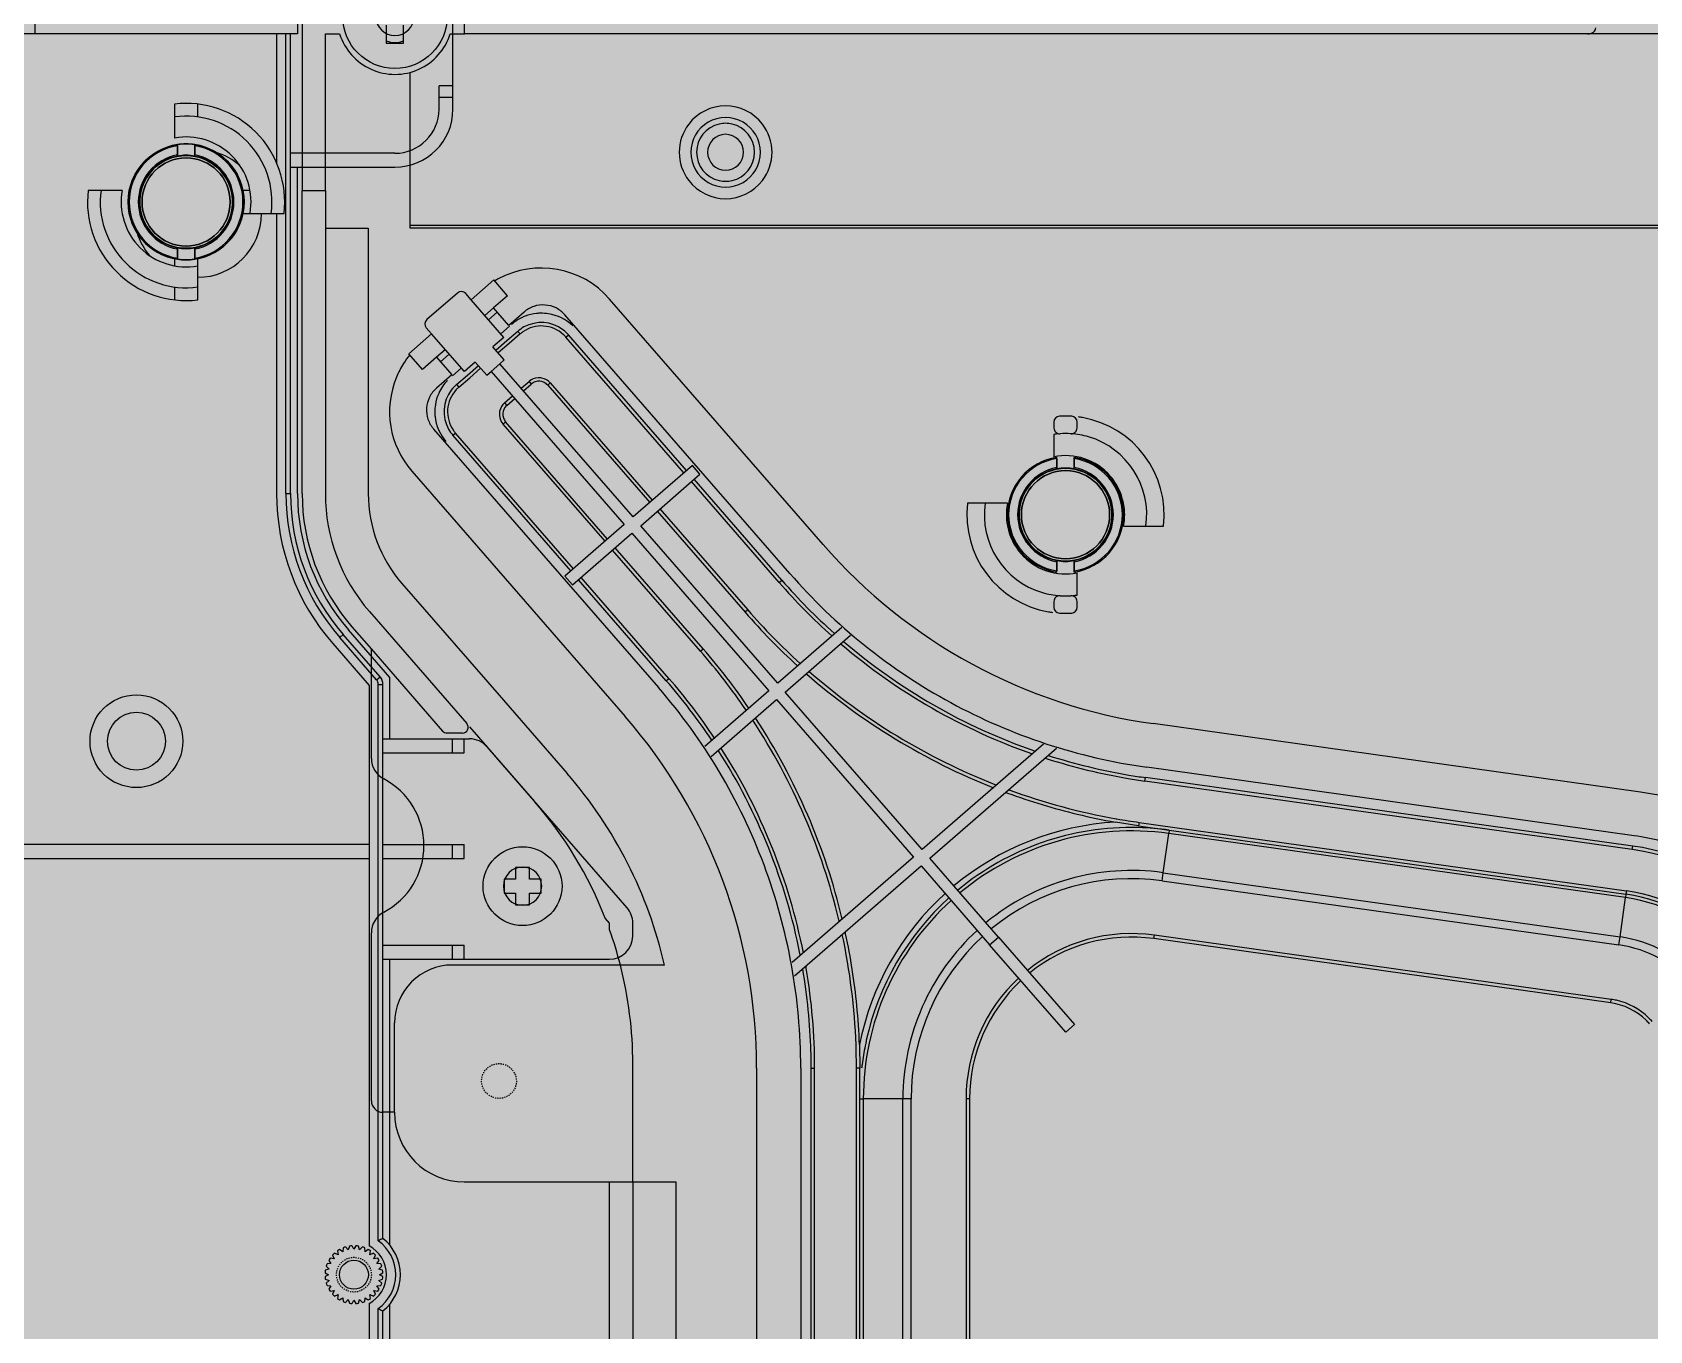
# Model space of a CAD drawing. Header units: millimetres. Extents: x -1070 to 42146, y 1440 to 12921.
# Drawn here: x 5864.5 to 6003.9, y 3154.5 to 3266.5 of the extents above; entities that cross this region are included whole.
import ezdxf

# ---------------------------------------------------------------- set-up
doc = ezdxf.new("R2010")
doc.units = ezdxf.units.MM
doc.linetypes.add('HIDDEN', pattern=[0.2, 0.1, -0.1])
for name, color, linetype in [('CITI-3MM实线CONTINUOUS', 7, 'Continuous'), ('CITIE-TAO实线CONTINUOUS', 7, 'Continuous'), ('CUPOST实线CONTINUOUS', 7, 'Continuous'), ('CUPOST隐藏线HIDDEN', 7, 'Continuous'), ('DW-PLUS-XIANGTI隐藏线HIDDEN', 7, 'Continuous'), ('M4-S_3实线CONTINUOUS', 7, 'Continuous'), ('M4-S实线CONTINUOUS', 7, 'Continuous'), ('QUE-PLATE-0314实线CONTINUOUS', 7, 'Continuous')]:
    doc.layers.add(name, color=color, linetype=linetype)

msp = doc.modelspace()

# ---------------------------------------------------------------- hatches: boundary and pattern name
at = {"lineweight": -3}
h = msp.add_hatch(color=256, dxfattribs=at)
h.dxf.hatch_style = 1
h.paths.add_polyline_path([(5611.757, 3767.826), (5611.757, 2767.826), (6111.757, 2767.826), (6111.757, 3767.826)])

# ---------------------------------------------------------------- linework, layer by layer
at = {"color": 7, "linetype": 'Continuous', "lineweight": -3}
for p, q in [((5887.757, 3282.826), (5887.757, 3252.826)), ((5901.757, 3266.326), (5901.757, 3269.326)), ((5889.757, 3266.326), (5890.987, 3266.326)), ((5889.757, 3252.826), (5889.757, 3266.326)), ((5900.526, 3266.326), (5901.757, 3266.326)), ((5986.157, 3266.326), (5901.757, 3266.326)), ((5986.457, 3266.326), (5986.157, 3266.326)), ((5987.057, 3266.326), (5986.457, 3266.326)), ((5987.357, 3266.326), (5987.057, 3266.326)), ((5998.55, 3266.326), (5987.357, 3266.326)), ((5999.257, 3266.326), (5998.55, 3266.326)), ((6005.974, 3266.326), (5999.257, 3266.326)), ((5897.057, 3249.561), (5897.057, 3262.998)), ((5877.007, 3256.668), (5877.007, 3256.769)), ((5877.007, 3256.668), (5877.007, 3255.882)), ((5878.507, 3256.769), (5878.507, 3256.668)), ((5878.507, 3256.668), (5878.507, 3255.882)), ((5877.007, 3255.882), (5877.007, 3255.78)), ((5878.507, 3255.78), (5878.507, 3255.882)), ((5887.757, 3252.826), (5889.757, 3252.826)), ((5887.757, 3226.673), (5887.757, 3252.826)), ((5889.757, 3252.826), (5889.757, 3226.673)), ((5889.757, 3249.561), (5893.457, 3249.561)), ((5893.457, 3249.561), (5893.457, 3226.673)), ((5897.057, 3249.811), (6012.416, 3249.811)), ((6081.495, 3249.561), (5897.057, 3249.561)), ((5877.007, 3247.871), (5877.007, 3247.77)), ((5877.007, 3247.77), (5877.007, 3246.984)), ((5877.007, 3246.882), (5877.007, 3246.984)), ((5878.507, 3247.77), (5878.507, 3247.871)), ((5878.507, 3247.77), (5878.507, 3246.984)), ((5878.507, 3246.984), (5878.507, 3246.882)), ((5901.15, 3243.973), (5898.508, 3241.677)), ((5902.314, 3243.395), (5901.855, 3243.924)), ((5904.277, 3245.101), (5902.314, 3243.395)), ((5905.457, 3243.743), (5904.277, 3245.101)), ((5905.135, 3240.15), (5902.314, 3243.395)), ((5904.25, 3242.693), (5903.495, 3242.037)), ((5905.457, 3243.743), (5904.25, 3242.693)), ((5905.562, 3241.184), (5904.25, 3242.693)), ((5932.657, 3222.285), (5914.262, 3243.446)), ((5903.823, 3241.66), (5904.578, 3242.316)), ((5904.873, 3240.452), (5905.628, 3241.108)), ((5906.883, 3242.332), (5905.562, 3241.184)), ((5929.789, 3219.792), (5910.41, 3242.085)), ((5898.918, 3240.443), (5896.956, 3238.737)), ((5898.918, 3240.443), (5898.459, 3240.971)), ((5901.739, 3237.198), (5898.918, 3240.443)), ((5905.135, 3240.15), (5904.192, 3239.33)), ((5905.398, 3239.848), (5904.454, 3239.028)), ((5905.595, 3239.622), (5904.651, 3238.802)), ((5906.341, 3240.668), (5905.398, 3239.848)), ((5906.538, 3240.442), (5905.595, 3239.622)), ((5906.538, 3240.442), (5906.341, 3240.668)), ((5910.488, 3240.166), (5910.715, 3240.362)), ((5920.657, 3228.468), (5910.488, 3240.166)), ((5920.883, 3228.665), (5910.715, 3240.362)), ((5898.137, 3237.379), (5896.956, 3238.737)), ((5899.344, 3238.429), (5898.137, 3237.379)), ((5900.099, 3239.085), (5899.344, 3238.429)), ((5899.344, 3238.429), (5900.656, 3236.919)), ((5899.672, 3238.051), (5900.427, 3238.707)), ((5905.176, 3238.198), (5904.192, 3239.33)), ((5900.656, 3236.919), (5899.336, 3235.771)), ((5900.722, 3236.844), (5901.477, 3237.5)), ((5901.058, 3236.076), (5902.002, 3236.896)), ((5902.683, 3238.018), (5901.739, 3237.198)), ((5902.002, 3236.896), (5902.945, 3237.716)), ((5902.198, 3236.67), (5903.142, 3237.49)), ((5902.683, 3238.018), (5903.667, 3236.886)), ((5903.667, 3236.886), (5904.044, 3237.214)), ((5904.044, 3237.214), (5904.799, 3237.87)), ((5904.044, 3237.214), (5915.525, 3224.006)), ((5904.799, 3237.87), (5905.176, 3238.198)), ((5916.28, 3224.663), (5904.799, 3237.87)), ((5901.058, 3236.076), (5901.255, 3235.849)), ((5901.255, 3235.849), (5902.198, 3236.67)), ((5906.636, 3235.757), (5907.315, 3236.347)), ((5906.832, 3235.53), (5907.512, 3236.121)), ((5907.315, 3236.347), (5907.512, 3236.121)), ((5909.149, 3236.219), (5908.922, 3236.022)), ((5908.922, 3236.022), (5917.714, 3225.909)), ((5909.149, 3236.219), (5917.94, 3226.106)), ((5905.202, 3234.51), (5905.881, 3235.101)), ((5905.202, 3234.51), (5905.398, 3234.284)), ((5905.398, 3234.284), (5906.078, 3234.874)), ((5905.073, 3232.676), (5905.3, 3232.873)), ((5913.865, 3222.563), (5905.073, 3232.676)), ((5914.091, 3222.76), (5905.3, 3232.873)), ((5952.554, 3232.841), (5952.554, 3232.34)), ((5954.554, 3232.34), (5954.554, 3232.841)), ((5899.089, 3232.244), (5918.468, 3209.951)), ((5900.752, 3231.703), (5900.979, 3231.899)), ((5910.921, 3220.005), (5900.752, 3231.703)), ((5911.148, 3220.201), (5900.979, 3231.899)), ((5952.554, 3231.785), (5952.554, 3229.858)), ((5897.205, 3228.619), (5915.601, 3207.458)), ((5921.392, 3229.106), (5916.28, 3224.663)), ((5922.048, 3228.352), (5921.392, 3229.106)), ((5952.804, 3229.699), (5952.804, 3229.801)), ((5952.804, 3229.699), (5952.804, 3228.913)), ((5952.804, 3228.913), (5952.804, 3228.812)), ((5954.304, 3229.801), (5954.304, 3229.699)), ((5954.304, 3229.699), (5954.304, 3228.913)), ((5954.304, 3228.812), (5954.304, 3228.913)), ((5916.936, 3223.908), (5922.048, 3228.352)), ((5928.883, 3219.004), (5921.313, 3227.713)), ((5929.11, 3219.201), (5921.539, 3227.91)), ((5946.625, 3225.857), (5945.113, 3225.857)), ((5948.553, 3225.857), (5946.625, 3225.857)), ((5918.37, 3225.154), (5925.94, 3216.446)), ((5918.596, 3225.351), (5926.167, 3216.642)), ((5915.525, 3224.006), (5910.413, 3219.563)), ((5911.069, 3218.808), (5916.181, 3223.252)), ((5916.181, 3223.252), (5927.99, 3209.667)), ((5928.745, 3210.323), (5916.936, 3223.908)), ((5958.555, 3223.857), (5960.482, 3223.857)), ((5960.482, 3223.857), (5961.995, 3223.857)), ((5922.091, 3213.1), (5914.521, 3221.808)), ((5922.317, 3213.297), (5914.747, 3222.005)), ((5952.804, 3220.903), (5952.804, 3220.801)), ((5952.804, 3220.801), (5952.804, 3220.015)), ((5954.304, 3220.801), (5954.304, 3220.903)), ((5954.304, 3220.801), (5954.304, 3220.015)), ((5896.351, 3218.932), (5904.737, 3209.284)), ((5910.413, 3219.563), (5911.069, 3218.808)), ((5919.148, 3210.541), (5911.577, 3219.25)), ((5919.374, 3210.738), (5911.804, 3219.447)), ((5928.883, 3219.004), (5929.11, 3219.201)), ((5952.804, 3219.914), (5952.804, 3220.015)), ((5954.304, 3220.015), (5954.304, 3219.914)), ((5954.554, 3217.929), (5954.554, 3219.856)), ((5952.554, 3217.374), (5952.554, 3216.873)), ((5954.554, 3216.873), (5954.554, 3217.374)), ((5893.559, 3216.504), (5901.945, 3206.857)), ((5926.167, 3216.642), (5925.94, 3216.446)), ((5892.049, 3215.192), (5893.725, 3213.264)), ((5934.268, 3215.124), (5928.745, 3210.323)), ((5893.725, 3203.842), (5893.725, 3213.264)), ((5893.725, 3213.264), (5899.865, 3206.201)), ((5922.091, 3213.1), (5922.317, 3213.297)), ((5929.401, 3209.568), (5935.03, 3214.462)), ((5919.148, 3210.541), (5919.374, 3210.738)), ((5904.737, 3209.284), (5910.587, 3202.556)), ((5927.99, 3209.667), (5922.467, 3204.866)), ((5941.21, 3195.984), (5929.401, 3209.568)), ((5923.017, 3204.019), (5928.646, 3208.912)), ((5928.646, 3208.912), (5940.455, 3195.328)), ((5902.193, 3206.572), (5907.794, 3200.128)), ((6003.101, 3200.94), (5961.095, 3206.844)), ((5901.568, 3206.029), (5900.243, 3206.029)), ((5951.664, 3205.071), (5941.21, 3195.984)), ((5941.866, 3195.229), (5952.777, 3204.714)), ((5960.399, 3201.893), (5960.441, 3202.19)), ((6002.447, 3196.286), (5960.441, 3202.19)), ((6002.573, 3197.177), (5960.566, 3203.081)), ((6002.406, 3195.989), (5960.399, 3201.893)), ((5959.856, 3198.031), (5957.859, 3198.349)), ((5959.898, 3198.328), (5959.856, 3198.031)), ((5959.856, 3198.031), (5962.49, 3197.661)), ((5959.898, 3198.328), (6001.905, 3192.424)), ((5961.974, 3193.99), (5962.449, 3197.371)), ((5962.49, 3197.661), (5962.449, 3197.371)), ((6001.822, 3191.837), (5962.449, 3197.371)), ((5962.49, 3197.661), (6001.863, 3192.127)), ((5940.455, 3195.328), (5930.001, 3186.24)), ((5947.771, 3188.436), (5941.866, 3195.229)), ((6002.406, 3195.989), (6002.447, 3196.286)), ((5930.2, 3185.088), (5941.111, 3194.573)), ((5941.111, 3194.573), (5947.016, 3187.78)), ((5961.875, 3193.289), (5961.974, 3193.99)), ((5961.974, 3193.99), (6001.347, 3188.456)), ((5961.875, 3193.289), (6001.248, 3187.756)), ((6001.905, 3192.424), (6001.863, 3192.127)), ((6001.347, 3188.456), (6001.822, 3191.837)), ((6001.863, 3192.127), (6001.822, 3191.837)), ((5914.257, 3189.646), (5913.879, 3190.08)), ((5914.257, 3189.07), (5914.257, 3189.646)), ((5893.725, 3174.326), (5893.725, 3188.809)), ((5947.016, 3187.78), (5947.771, 3188.436)), ((5947.771, 3188.436), (5954.331, 3180.889)), ((5961.174, 3188.303), (5961.216, 3188.6)), ((6000.548, 3182.769), (5961.174, 3188.303)), ((6000.589, 3183.066), (5961.216, 3188.6)), ((6001.248, 3187.756), (6001.347, 3188.456)), ((5953.576, 3180.233), (5947.016, 3187.78)), ((5915.184, 3186.029), (5900.725, 3186.029)), ((5918.991, 3186.029), (5915.184, 3186.029)), ((6000.548, 3182.769), (6000.589, 3183.066)), ((5895.725, 3173.326), (5895.725, 3181.029)), ((5953.576, 3180.233), (5954.331, 3180.889)), ((5935.796, 3179.169), (5935.833, 3177.148)), ((5916.257, 3167.326), (5916.257, 3177.494)), ((5926.933, 3177.148), (5926.933, 3134.728)), ((5930.733, 3177.148), (5930.733, 3134.728)), ((5931.633, 3134.728), (5931.633, 3177.148)), ((5931.633, 3177.148), (5931.933, 3177.148)), ((5931.933, 3134.728), (5931.933, 3177.148)), ((5935.833, 3177.148), (5935.533, 3177.148)), ((5935.533, 3134.728), (5935.533, 3177.148)), ((5935.833, 3174.488), (5935.833, 3177.148)), ((5935.833, 3134.728), (5935.833, 3174.488)), ((5935.833, 3174.488), (5936.126, 3174.488)), ((5939.54, 3174.488), (5936.126, 3174.488)), ((5936.126, 3174.488), (5936.126, 3134.728)), ((5940.247, 3174.488), (5939.54, 3174.488)), ((5939.54, 3134.728), (5939.54, 3174.488)), ((5940.247, 3134.728), (5940.247, 3174.488)), ((5944.983, 3174.488), (5944.983, 3134.728)), ((5945.283, 3174.488), (5944.983, 3174.488)), ((5945.283, 3174.488), (5945.283, 3134.728)), ((5895.725, 3173.326), (5894.725, 3173.326)), ((5901.725, 3167.326), (5916.257, 3167.326)), ((5914.257, 3118.326), (5914.257, 3167.326)), ((5916.257, 3167.326), (5919.957, 3167.326)), ((5916.257, 3167.326), (5916.257, 3118.326)), ((5919.957, 3167.326), (5919.957, 3118.326))]:
    msp.add_line(p, q, dxfattribs=at)
for centre, radius, start, end in [((5895.757, 3267.826), 1.65, 180, 0), ((5895.757, 3267.826), 5, 197.4576, 294.23964), ((5895.757, 3267.826), 5, 294.23964, 342.5424), ((5924.257, 3256.107), 4, 37.54339, 142.45661), ((5924.257, 3256.107), 4, 142.45661, 180), ((5924.257, 3256.107), 3, 120.0659, 180), ((5924.257, 3256.107), 2.5, 102.85635, 180), ((5924.257, 3256.107), 3, 59.93589, 120.0659), ((5924.257, 3256.107), 2.5, 77.14317, 102.85635), ((5924.257, 3256.107), 2.5, 0, 77.14317), ((5924.257, 3256.107), 3, 0, 59.93589), ((5924.257, 3256.107), 4, 0, 37.54339), ((5877.757, 3251.826), 5, 98.62693, 180), ((5877.757, 3251.826), 4.9, 98.80437, 261.19563), ((5877.757, 3251.826), 5, 81.37307, 98.62693), ((5877.757, 3251.826), 5, 0, 81.37307), ((5877.757, 3251.826), 4.9, 278.80437, 81.19563), ((5924.257, 3256.107), 1.55, 90, 180), ((5924.257, 3256.107), 1.55, 0, 90), ((5877.757, 3251.826), 4.125, 100.47568, 259.52432), ((5877.757, 3251.826), 4.025, 100.739, 180), ((5877.757, 3251.826), 4, 100.74093, 177.39131), ((5877.757, 3251.826), 4, 100.74093, 177.39131), ((5877.757, 3251.826), 3.8, 0, 180), ((5877.757, 3251.826), 4.025, 79.261, 100.739), ((5877.757, 3251.826), 4, 79.25907, 100.74093), ((5877.757, 3251.826), 4, 79.25907, 100.74093), ((5877.757, 3251.826), 4, 2.60869, 79.25907), ((5877.757, 3251.826), 4.125, 280.47568, 79.52432), ((5877.757, 3251.826), 4.025, 0, 79.261), ((5924.257, 3256.107), 4, 180, 217.54339), ((5924.257, 3256.107), 3, 180, 239.93589), ((5924.257, 3256.107), 2.5, 180, 257.14317), ((5924.257, 3256.107), 1.55, 180, 270), ((5924.257, 3256.107), 1.55, 270, 0), ((5924.257, 3256.107), 2.5, 282.85635, 0), ((5924.257, 3256.107), 3, 300.0659, 0), ((5924.257, 3256.107), 4, 322.45661, 0), ((5924.257, 3256.107), 4, 217.54339, 322.45661), ((5924.257, 3256.107), 2.5, 257.14317, 282.85635), ((5924.257, 3256.107), 3, 239.93589, 300.0659), ((5877.757, 3251.826), 5, 180, 261.37307), ((5877.757, 3251.826), 4.025, 180, 259.261), ((5877.757, 3251.826), 4, 177.39131, 180), ((5877.757, 3251.826), 4, 177.39131, 180), ((5877.757, 3251.826), 4, 180, 182.60869), ((5877.757, 3251.826), 4, 180, 182.60869), ((5877.757, 3251.826), 4, 182.60869, 259.25907), ((5877.757, 3251.826), 4, 182.60869, 259.25907), ((5877.757, 3251.826), 3.8, 180, 0), ((5877.757, 3251.826), 4, 280.74093, 357.39131), ((5877.757, 3251.826), 4.025, 280.739, 0), ((5877.757, 3251.826), 5, 278.62693, 0), ((5877.757, 3251.826), 4, 0, 2.60869), ((5877.757, 3251.826), 4, 0, 2.60869), ((5877.757, 3251.826), 4, 357.39131, 0), ((5877.757, 3251.826), 4.025, 259.261, 280.739), ((5877.757, 3251.826), 5, 261.37307, 278.62693), ((5877.757, 3251.826), 4, 259.25907, 280.74093), ((5877.757, 3251.826), 4, 259.25907, 280.74093), ((5908.375, 3238.329), 7.8, 41, 118.53034), ((5901.478, 3243.596), 0.5, 41, 131), ((5908.375, 3238.329), 7.8, 118.53034, 121.03323), ((5908.523, 3240.445), 2.5, 108.49993, 131), ((5908.523, 3240.445), 2.5, 85.99988, 108.49993), ((5908.523, 3240.445), 2.5, 63.49994, 85.99988), ((5908.523, 3240.445), 2.5, 41, 63.49994), ((5898.836, 3241.299), 0.5, 131, 221), ((5908.375, 3238.329), 3.9, 116, 131), ((5908.375, 3238.329), 3.1, 118.91298, 131), ((5908.375, 3238.329), 3.9, 111.01277, 116), ((5908.375, 3238.329), 2.8, 47.00142, 124.99881), ((5908.375, 3238.329), 3.1, 53.08702, 118.91298), ((5908.375, 3238.329), 3.9, 96.01277, 111.01277), ((5908.375, 3238.329), 3.9, 90.98723, 96.01277), ((5908.375, 3238.329), 3.9, 81.01277, 90.98723), ((5908.375, 3238.329), 3.9, 46.06268, 81.01277), ((5908.375, 3238.329), 2.8, 124.99881, 131), ((5908.375, 3238.329), 3.1, 41, 53.08702), ((5908.375, 3238.329), 2.8, 41, 47.00142), ((5903.092, 3233.736), 7.8, 140.96677, 147.65113), ((5903.092, 3233.736), 7.8, 147.65113, 157.64365), ((5903.092, 3233.736), 7.8, 157.64365, 221), ((5900.976, 3233.884), 2.5, 131, 153.49994), ((5903.092, 3233.736), 3.9, 136.06268, 156.01277), ((5903.092, 3233.736), 3.1, 143.08702, 208.91298), ((5903.092, 3233.736), 2.8, 137.0428, 214.95761), ((5903.092, 3233.736), 3.1, 131, 143.08702), ((5903.092, 3233.736), 2.8, 131, 137.0428), ((5908.168, 3235.366), 1.3, 93.53963, 131), ((5908.168, 3235.366), 1, 108.5, 131), ((5908.168, 3235.366), 1, 63.5, 108.5), ((5908.168, 3235.366), 1.3, 78.4981, 93.53963), ((5908.168, 3235.366), 1.3, 41, 78.4981), ((5908.168, 3235.366), 1, 41, 63.5), ((5900.976, 3233.884), 2.5, 175.99988, 198.49993), ((5900.976, 3233.884), 2.5, 153.49994, 175.99988), ((5903.092, 3233.736), 3.9, 171.01277, 180.98723), ((5903.092, 3233.736), 3.9, 156.01277, 171.01277), ((5906.055, 3233.529), 1.3, 131, 168.4981), ((5906.055, 3233.529), 1, 131, 153.5), ((5900.976, 3233.884), 2.5, 198.49993, 221), ((5903.092, 3233.736), 3.9, 180.98723, 186.01277), ((5903.092, 3233.736), 3.9, 186.01277, 221), ((5906.055, 3233.529), 1.3, 168.4981, 183.53963), ((5906.055, 3233.529), 1.3, 183.53963, 221), ((5906.055, 3233.529), 1, 153.5, 198.5), ((5906.055, 3233.529), 1, 198.5, 221), ((5953.054, 3232.841), 0.5, 93.58332, 180), ((5953.554, 3224.857), 8.5, 86.41668, 93.58332), ((5954.054, 3232.841), 0.5, 0, 86.41668), ((5953.554, 3224.857), 8.5, 80.15881, 82.46232), ((5953.554, 3224.857), 8.5, 353.24367, 80.15881), ((5903.092, 3233.736), 3.1, 208.91298, 221), ((5903.092, 3233.736), 2.8, 214.95761, 221), ((5953.054, 3232.34), 0.5, 180, 273.82255), ((5953.554, 3224.857), 7, 95.29417, 98.21321), ((5953.554, 3224.857), 7, 86.17745, 93.82255), ((5954.054, 3232.34), 0.5, 266.17745, 0), ((5953.554, 3224.857), 7, 79.76053, 86.17743), ((5953.554, 3224.857), 7, 73.4912, 79.76053), ((5953.554, 3224.857), 7, 351.78679, 73.4912), ((5953.554, 3224.857), 5.1, 71.32047, 101.30773), ((5953.554, 3224.857), 5, 98.62693, 177.53429), ((5953.554, 3224.857), 4.9, 98.80437, 261.19563), ((5953.554, 3224.857), 4.125, 100.47568, 259.52432), ((5953.554, 3224.857), 4.025, 100.739, 180), ((5953.554, 3224.857), 4, 100.74093, 177.39131), ((5953.554, 3224.857), 4, 100.74093, 177.39131), ((5953.554, 3224.857), 3.8, 0, 180), ((5953.554, 3224.857), 4.025, 79.261, 100.739), ((5953.554, 3224.857), 4, 79.25907, 100.74093), ((5953.554, 3224.857), 4, 79.25907, 100.74093), ((5953.554, 3224.857), 4, 2.60869, 79.25907), ((5953.554, 3224.857), 5, 0, 81.37307), ((5953.554, 3224.857), 4.9, 278.80437, 81.19563), ((5953.554, 3224.857), 4.125, 280.47568, 79.52432), ((5953.554, 3224.857), 4.025, 0, 79.261), ((5953.554, 3224.857), 5.1, 11.21536, 71.32047), ((5905.257, 3226.673), 17.5, 180, 221), ((5905.257, 3226.673), 15.5, 180, 221), ((5905.257, 3226.673), 11.8, 180, 221), ((5953.554, 3224.857), 8.5, 173.24367, 260.15881), ((5953.554, 3224.857), 7, 171.78679, 253.4912), ((5953.554, 3224.857), 5.1, 168.69227, 176.40894), ((5953.554, 3224.857), 5.1, 356.40894, 11.21536), ((5953.554, 3224.857), 5.1, 176.40894, 191.21536), ((5953.554, 3224.857), 5, 177.53429, 180), ((5953.554, 3224.857), 5, 180, 261.37307), ((5953.554, 3224.857), 4.025, 180, 259.261), ((5953.554, 3224.857), 4, 177.39131, 180), ((5953.554, 3224.857), 4, 177.39131, 180), ((5953.554, 3224.857), 4, 180, 182.60869), ((5953.554, 3224.857), 4, 180, 182.60869), ((5953.554, 3224.857), 4, 182.60869, 259.25907), ((5953.554, 3224.857), 4, 182.60869, 259.25907), ((5953.554, 3224.857), 3.8, 180, 0), ((5953.554, 3224.857), 4, 280.74093, 357.39131), ((5953.554, 3224.857), 4.025, 280.739, 0), ((5953.554, 3224.857), 5, 278.62693, 357.53429), ((5953.554, 3224.857), 4, 0, 2.60869), ((5953.554, 3224.857), 4, 357.39131, 0), ((5953.554, 3224.857), 5, 357.53429, 0), ((5953.554, 3224.857), 5.1, 348.69227, 356.40894), ((5953.554, 3224.857), 5.1, 191.21536, 251.32047), ((5967.525, 3252.594), 46.2, 221, 262), ((5953.554, 3224.857), 4.025, 259.261, 280.739), ((5953.554, 3224.857), 4, 259.25907, 280.74093), ((5953.554, 3224.857), 4, 259.25907, 280.74093), ((5967.525, 3252.594), 51.2, 221, 228.24935), ((5967.525, 3252.594), 50.9, 221, 228.25263), ((5967.525, 3252.594), 50, 221, 231.25), ((5953.554, 3224.857), 5.1, 251.32047, 281.30773), ((5953.554, 3224.857), 7, 253.4912, 259.76053), ((5953.554, 3224.857), 7, 259.76053, 266.17743), ((5953.054, 3217.374), 0.5, 86.17745, 180), ((5953.554, 3224.857), 7, 266.17745, 273.82255), ((5954.054, 3217.374), 0.5, 0, 93.82255), ((5953.554, 3224.857), 7, 275.29417, 278.21321), ((5967.525, 3252.594), 55.1, 221, 227.73377), ((5967.525, 3252.594), 54.8, 221, 227.73663), ((5953.554, 3224.857), 8.5, 260.15881, 262.46232), ((5953.054, 3216.873), 0.5, 180, 266.41668), ((5953.554, 3224.857), 8.5, 266.41668, 273.58332), ((5954.054, 3216.873), 0.5, 273.58332, 0), ((5880.733, 3177.148), 55.1, 34.26623, 41), ((5967.525, 3252.594), 51.2, 229.37892, 229.43559), ((5967.525, 3252.594), 51.2, 229.43559, 250.82031), ((5967.525, 3252.594), 50.9, 229.42866, 250.82594), ((5967.525, 3252.594), 50, 231.25, 241.5), ((5880.733, 3177.148), 54.8, 34.26337, 41), ((5880.733, 3177.148), 50.9, 33.74737, 41), ((5880.733, 3177.148), 51.2, 33.75065, 41), ((5967.525, 3252.594), 55.1, 228.78204, 228.8308), ((5967.525, 3252.594), 55.1, 228.8308, 248.52165), ((5967.525, 3252.594), 54.8, 228.8249, 248.52658), ((5880.733, 3177.148), 50, 30.75, 41), ((5967.525, 3252.594), 50, 241.5, 251.75), ((5900.243, 3206.529), 0.5, 221, 270), ((5901.568, 3206.529), 0.5, 270, 41), ((5880.733, 3177.148), 46.2, 0, 41), ((5880.733, 3177.148), 54.8, 13.47342, 33.1751), ((5880.733, 3177.148), 55.1, 33.1692, 33.21796), ((5880.733, 3177.148), 55.1, 13.47835, 33.1692), ((5967.525, 3252.594), 50, 251.75, 262), ((5895.725, 3203.842), 2, 180, 242.16598), ((5880.733, 3177.148), 50.9, 11.17406, 32.57134), ((5880.733, 3177.148), 51.2, 32.56441, 32.62108), ((5880.733, 3177.148), 51.2, 11.17969, 32.56441), ((5967.525, 3252.594), 50.9, 250.82594, 251.01405), ((5967.525, 3252.594), 51.2, 252.1187, 252.32655), ((5967.525, 3252.594), 51.2, 252.32655, 260.34889), ((5967.525, 3252.594), 50.9, 252.32278, 260.37899), ((5891.757, 3196.326), 6.5, 297.83402, 62.16598), ((5881.757, 3177.494), 38.2, 12.91014, 41), ((5880.733, 3177.148), 50, 20.5, 30.75), ((5967.525, 3252.594), 51.2, 260.34889, 262), ((5967.525, 3252.594), 50.9, 260.37899, 262), ((5967.525, 3252.594), 54.8, 248.52658, 248.6852), ((5967.525, 3252.594), 55.1, 249.70059, 249.87626), ((5967.525, 3252.594), 55.1, 249.87626, 256.39879), ((5967.525, 3252.594), 54.8, 249.87246, 259.9017), ((5999.789, 3177.372), 23.8, 41, 82), ((5881.757, 3177.494), 34.5, 21.39514, 41), ((5959.233, 3174.488), 23.9, 93.29629, 129.80126), ((5959.233, 3174.488), 23.4, 88.59611, 129.77564), ((5967.525, 3252.594), 55.1, 256.39879, 259.89668), ((5967.525, 3252.594), 54.8, 259.9017, 259.97711), ((5967.525, 3252.594), 54.8, 259.97711, 262), ((5959.233, 3174.488), 23.4, 88.48835, 88.59611), ((5959.233, 3174.488), 23.4, 82, 88.48835), ((5959.233, 3174.488), 23.107, 82, 129.76012), ((5999.789, 3177.372), 20, 68.33729, 82), ((5999.789, 3177.372), 18.8, 41, 82), ((5999.789, 3177.372), 19.1, 41, 82), ((5906.757, 3192.826), 1.65, 0, 180), ((5880.733, 3177.148), 50, 10.25, 20.5), ((5959.233, 3174.488), 19.693, 82, 129.54511), ((5906.757, 3192.826), 1.65, 180, 0), ((5959.233, 3174.488), 18.986, 82, 129.49091), ((5999.789, 3177.372), 15.2, 41, 82), ((5959.233, 3174.488), 23.9, 132.19874, 168.72459), ((5959.233, 3174.488), 23.107, 132.23988, 180), ((5959.233, 3174.488), 23.4, 132.22436, 167.5251), ((5999.789, 3177.372), 14.607, 41, 82), ((5999.789, 3177.372), 14.9, 41, 82), ((5895.725, 3188.809), 2, 117.83402, 180), ((5880.733, 3177.148), 54.8, 13.3148, 13.47342), ((5881.757, 3177.494), 34.5, 14.32275, 19.60486), ((5880.733, 3177.148), 54.8, 2.08877, 12.12754), ((5880.733, 3177.148), 55.1, 12.12376, 12.29941), ((5880.733, 3177.148), 55.1, 5.60127, 12.12376), ((5959.233, 3174.488), 19.693, 132.45489, 180), ((5959.233, 3174.488), 18.986, 132.50909, 180), ((5959.233, 3174.488), 14.25, 82, 128.98921), ((5959.233, 3174.488), 13.95, 82, 128.94595), ((5999.789, 3177.372), 11.193, 41, 82), ((5880.733, 3177.148), 50.9, 10.98595, 11.17406), ((5999.789, 3177.372), 10.486, 41, 82), ((5900.725, 3181.029), 5, 90, 180), ((5881.757, 3177.494), 34.5, 0, 14.32275), ((5880.733, 3177.148), 50, 0, 10.25), ((5880.733, 3177.148), 50.9, 1.62101, 9.67722), ((5880.733, 3177.148), 51.2, 9.67345, 9.8813), ((5880.733, 3177.148), 51.2, 0, 9.67345), ((5959.233, 3174.488), 14.25, 133.01079, 180), ((5959.233, 3174.488), 13.95, 133.05405, 180), ((5880.733, 3177.148), 55.1, 2.09386, 5.60127), ((5999.789, 3177.372), 5.45, 45.58705, 82), ((5999.789, 3177.372), 5.75, 77.39694, 82), ((5999.789, 3177.372), 5.75, 45.60306, 77.39694), ((5999.789, 3177.372), 5.45, 41, 45.58705), ((5999.789, 3177.372), 5.75, 41, 45.60306), ((5880.733, 3177.148), 50.9, 0, 1.62101), ((5880.733, 3177.148), 54.8, 2.02285, 2.08877), ((5880.733, 3177.148), 54.8, 0, 2.02285), ((5959.233, 3174.488), 23.4, 168.72787, 172.71821), ((5959.233, 3174.488), 23.4, 167.5251, 168.72787), ((5959.233, 3174.488), 23.4, 172.71821, 173.52023), ((5894.725, 3174.326), 1, 180, 270), ((5901.725, 3173.326), 6, 180, 270)]:
    msp.add_arc(centre, radius, start, end, dxfattribs=at)
msp.add_ellipse((5998.55, 3266.826), major_axis=(-0.707, 0), ratio=0.7071068, start_param=1.5707963, end_param=3.1415927, dxfattribs=at)
at = {"layer": 'CITI-3MM实线CONTINUOUS', "color": 7, "lineweight": -3}
for centre, radius in [((5877.757, 3251.826), 4), ((5877.757, 3251.826), 3.8), ((5953.554, 3224.857), 4), ((5953.554, 3224.857), 3.8)]:
    msp.add_circle(centre, radius, dxfattribs=at)
at = {"layer": 'CITIE-TAO实线CONTINUOUS', "color": 7, "lineweight": -3}
for p, q in [((5877.007, 3255.78), (5877.007, 3256.769)), ((5878.507, 3255.78), (5878.507, 3256.769)), ((5877.007, 3246.882), (5877.007, 3247.871)), ((5878.507, 3246.882), (5878.507, 3247.871)), ((5952.804, 3228.812), (5952.804, 3229.801)), ((5954.304, 3228.812), (5954.304, 3229.801)), ((5952.804, 3219.914), (5952.804, 3220.903)), ((5954.304, 3219.914), (5954.304, 3220.903))]:
    msp.add_line(p, q, dxfattribs=at)
for centre, radius in [((5877.757, 3251.826), 5), ((5877.757, 3251.826), 4.025), ((5953.554, 3224.857), 4.025)]:
    msp.add_circle(centre, radius, dxfattribs=at)
for centre, radius, start, end in [((5877.757, 3251.826), 4.9, 98.80437, 261.19563), ((5877.757, 3251.826), 4.9, 278.80437, 81.19563), ((5877.757, 3251.826), 4.125, 100.47568, 259.52432), ((5877.757, 3251.826), 4.125, 280.47568, 79.52432), ((5953.554, 3224.857), 5, 98.62693, 180), ((5953.554, 3224.857), 4.9, 98.80437, 261.19563), ((5953.554, 3224.857), 4.125, 100.47568, 259.52432), ((5953.554, 3224.857), 4.9, 278.80437, 81.19563), ((5953.554, 3224.857), 4.125, 280.47568, 79.52432), ((5953.554, 3224.857), 5, 278.62693, 0)]:
    msp.add_arc(centre, radius, start, end, dxfattribs=at)
at = {"layer": 'CUPOST实线CONTINUOUS', "color": 7, "lineweight": -3}
for p, q in [((5891.296, 3161.647), (5891.271, 3161.308)), ((5891.736, 3161.471), (5891.505, 3161.72)), ((5891.836, 3161.795), (5891.736, 3161.471)), ((5892.225, 3161.526), (5892.056, 3161.82)), ((5892.395, 3161.82), (5892.225, 3161.526)), ((5892.715, 3161.471), (5892.615, 3161.795)), ((5892.946, 3161.72), (5892.715, 3161.471)), ((5893.18, 3161.308), (5893.155, 3161.647)), ((5890.243, 3160.28), (5889.905, 3160.255)), ((5890.052, 3160.561), (5890.243, 3160.28)), ((5890.505, 3160.698), (5890.169, 3160.748)), ((5890.381, 3161.014), (5890.505, 3160.698)), ((5890.854, 3161.046), (5890.538, 3161.17)), ((5890.803, 3161.382), (5890.854, 3161.046)), ((5891.271, 3161.308), (5890.99, 3161.499)), ((5893.461, 3161.499), (5893.18, 3161.308)), ((5893.597, 3161.046), (5893.648, 3161.382)), ((5893.913, 3161.17), (5893.597, 3161.046)), ((5893.945, 3160.698), (5894.07, 3161.014)), ((5894.281, 3160.748), (5893.945, 3160.698)), ((5894.208, 3160.28), (5894.399, 3160.561)), ((5894.546, 3160.255), (5894.208, 3160.28)), ((5889.731, 3159.496), (5890.025, 3159.326)), ((5890.025, 3159.326), (5889.731, 3159.156)), ((5890.081, 3159.815), (5889.756, 3159.715)), ((5889.756, 3158.936), (5890.081, 3158.836)), ((5889.832, 3160.047), (5890.081, 3159.815)), ((5890.081, 3158.836), (5889.832, 3158.605)), ((5894.37, 3159.815), (5894.619, 3160.047)), ((5894.695, 3159.715), (5894.37, 3159.815)), ((5894.37, 3158.836), (5894.695, 3158.936)), ((5894.619, 3158.605), (5894.37, 3158.836)), ((5894.425, 3159.326), (5894.72, 3159.496)), ((5894.72, 3159.156), (5894.425, 3159.326)), ((5889.905, 3158.397), (5890.243, 3158.371)), ((5890.243, 3158.371), (5890.052, 3158.091)), ((5890.169, 3157.904), (5890.505, 3157.954)), ((5890.505, 3157.954), (5890.381, 3157.638)), ((5890.538, 3157.482), (5890.854, 3157.606)), ((5890.854, 3157.606), (5890.803, 3157.27)), ((5893.597, 3157.606), (5893.913, 3157.482)), ((5893.648, 3157.27), (5893.597, 3157.606)), ((5893.945, 3157.954), (5894.281, 3157.904)), ((5894.07, 3157.638), (5893.945, 3157.954)), ((5894.208, 3158.371), (5894.546, 3158.397)), ((5894.399, 3158.091), (5894.208, 3158.371)), ((5890.99, 3157.152), (5891.271, 3157.344)), ((5891.271, 3157.344), (5891.296, 3157.005)), ((5891.505, 3156.932), (5891.736, 3157.181)), ((5891.736, 3157.181), (5891.836, 3156.856)), ((5892.056, 3156.832), (5892.225, 3157.126)), ((5892.225, 3157.126), (5892.395, 3156.832)), ((5892.615, 3156.856), (5892.715, 3157.181)), ((5892.715, 3157.181), (5892.946, 3156.932)), ((5893.155, 3157.005), (5893.18, 3157.344)), ((5893.18, 3157.344), (5893.461, 3157.152))]:
    msp.add_line(p, q, dxfattribs=at)
msp.add_circle((5892.225, 3159.326), 1.25, dxfattribs=at)
for start, end in [(106.75326, 111.81816), (93.89612, 98.96102), (81.0389, 86.10388), (68.18176, 73.24666), (158.18182, 163.24672), (145.32468, 150.38958), (132.46754, 137.53244), (119.6104, 124.6753), (55.32462, 60.38952), (42.46748, 47.53238), (29.61034, 34.67524), (16.7532, 21.8181), (171.03896, 176.10386), (183.8961, 188.961), (3.89606, 8.96096), (351.03892, 356.10382), (196.75324, 201.81814), (209.61038, 214.67528), (222.46752, 227.53242), (312.4675, 317.5324), (325.32464, 330.38954), (338.18178, 343.24668), (235.32466, 240.38956), (248.1818, 253.2467), (261.03894, 266.10384), (273.89608, 278.96098), (286.75322, 291.81812), (299.61036, 304.67526)]:
    msp.add_arc((5892.225, 3159.326), 2.5, start, end, dxfattribs=at)
at = {"layer": 'CUPOST隐藏线HIDDEN', "color": 5, "linetype": 'HIDDEN', "lineweight": -3}
msp.add_circle((5892.225, 3159.326), 1.5, dxfattribs=at)
at = {"layer": 'DW-PLUS-XIANGTI隐藏线HIDDEN', "color": 5, "linetype": 'HIDDEN', "lineweight": -3}
msp.add_circle((5904.725, 3176.029), 1.5, dxfattribs=at)
at = {"layer": 'M4-S_3实线CONTINUOUS', "color": 7, "lineweight": -3}
for p, q in [((5907.357, 3194.426), (5906.157, 3194.426)), ((5906.157, 3194.426), (5906.157, 3193.426)), ((5907.357, 3193.426), (5907.357, 3194.426)), ((5906.157, 3193.426), (5905.157, 3193.426)), ((5905.157, 3193.426), (5905.157, 3192.226)), ((5905.157, 3192.226), (5906.157, 3192.226)), ((5906.157, 3192.226), (5906.157, 3191.226)), ((5908.357, 3193.426), (5907.357, 3193.426)), ((5907.357, 3192.226), (5908.357, 3192.226)), ((5907.357, 3191.226), (5907.357, 3192.226)), ((5908.357, 3192.226), (5908.357, 3193.426)), ((5906.157, 3191.226), (5907.357, 3191.226))]:
    msp.add_line(p, q, dxfattribs=at)
msp.add_circle((5906.757, 3192.826), 3.4, dxfattribs=at)
at = {"layer": 'M4-S实线CONTINUOUS', "color": 7, "lineweight": -3}
for p, q in [((5895.007, 3267.076), (5895.007, 3265.526)), ((5896.507, 3265.526), (5896.507, 3267.076)), ((5895.007, 3265.526), (5896.507, 3265.526))]:
    msp.add_line(p, q, dxfattribs=at)
msp.add_circle((5895.757, 3267.826), 4.5, dxfattribs=at)
at = {"layer": 'QUE-PLATE-0314实线CONTINUOUS', "color": 7, "lineweight": -3}
for p, q in [((5900.757, 3259.826), (5900.757, 3275.826)), ((5864.757, 3266.326), (5864.757, 3269.326)), ((5887.357, 3269.326), (5887.357, 3266.326)), ((5887.357, 3266.326), (5863.257, 3266.326)), ((5885.557, 3266.326), (5885.557, 3255.204)), ((5886.357, 3226.673), (5886.357, 3266.326)), ((5886.757, 3226.673), (5886.757, 3266.326)), ((5900.757, 3261.826), (5899.557, 3261.826)), ((5899.557, 3259.826), (5899.557, 3261.826)), ((5900.757, 3260.826), (5899.557, 3260.826)), ((5876.757, 3260.267), (5876.757, 3257.336)), ((5878.757, 3259.158), (5878.757, 3260.267)), ((5895.757, 3256.026), (5886.757, 3256.026)), ((5886.757, 3254.826), (5895.757, 3254.826)), ((5887.357, 3226.673), (5887.357, 3254.826)), ((5872.247, 3252.826), (5869.316, 3252.826)), ((5883.255, 3252.826), (5882.645, 3252.826)), ((5882.645, 3250.826), (5883.267, 3250.826)), ((5883.267, 3250.826), (5886.198, 3250.826)), ((5885.557, 3250.826), (5885.557, 3226.673)), ((5876.757, 3246.937), (5876.757, 3246.327)), ((5878.757, 3246.316), (5878.757, 3246.937)), ((5878.757, 3243.385), (5878.757, 3246.316)), ((5876.757, 3244.494), (5876.757, 3243.385)), ((5886.357, 3226.673), (5886.757, 3226.673)), ((5890.993, 3214.274), (5891.295, 3214.536)), ((5894.48, 3210.872), (5891.295, 3214.536)), ((5895.325, 3210.814), (5891.747, 3214.93)), ((5890.389, 3213.749), (5893.525, 3210.141)), ((5894.178, 3210.609), (5890.993, 3214.274)), ((5894.178, 3210.609), (5894.48, 3210.872)), ((5895.325, 3205.529), (5895.325, 3210.814)), ((5893.525, 3210.141), (5893.525, 3161.806)), ((5894.325, 3210.216), (5894.725, 3210.216)), ((5894.325, 3162.25), (5894.325, 3210.216)), ((5894.725, 3162.448), (5894.725, 3210.216)), ((5894.725, 3205.529), (5902.188, 3205.529)), ((5900.725, 3204.329), (5900.725, 3205.529)), ((5901.725, 3204.329), (5901.725, 3205.529)), ((5915.766, 3190.958), (5903.697, 3204.841)), ((5894.725, 3204.329), (5901.725, 3204.329)), ((5893.525, 3196.426), (5863.257, 3196.426)), ((5894.725, 3196.426), (5901.725, 3196.426)), ((5900.725, 3195.226), (5900.725, 3196.426)), ((5901.725, 3195.226), (5901.725, 3196.426)), ((5863.257, 3195.226), (5893.525, 3195.226)), ((5894.725, 3195.226), (5901.725, 3195.226)), ((5916.257, 3188.529), (5916.257, 3189.646)), ((5894.725, 3187.729), (5901.725, 3187.729)), ((5900.725, 3186.529), (5900.725, 3187.729)), ((5901.725, 3186.529), (5901.725, 3187.729)), ((5894.725, 3186.529), (5914.257, 3186.529)), ((5895.325, 3161.854), (5895.325, 3186.529)), ((5891.296, 3161.647), (5891.271, 3161.308)), ((5891.736, 3161.471), (5891.505, 3161.72)), ((5891.836, 3161.795), (5891.736, 3161.471)), ((5892.225, 3161.526), (5892.056, 3161.82)), ((5892.395, 3161.82), (5892.225, 3161.526)), ((5892.715, 3161.471), (5892.615, 3161.795)), ((5892.946, 3161.72), (5892.715, 3161.471)), ((5893.18, 3161.308), (5893.155, 3161.647)), ((5890.243, 3160.28), (5889.905, 3160.255)), ((5890.052, 3160.561), (5890.243, 3160.28)), ((5890.505, 3160.698), (5890.169, 3160.748)), ((5890.381, 3161.014), (5890.505, 3160.698)), ((5890.854, 3161.046), (5890.538, 3161.17)), ((5890.803, 3161.382), (5890.854, 3161.046)), ((5891.271, 3161.308), (5890.99, 3161.499)), ((5893.461, 3161.499), (5893.18, 3161.308)), ((5893.597, 3161.046), (5893.648, 3161.382)), ((5893.913, 3161.17), (5893.597, 3161.046)), ((5893.945, 3160.698), (5894.07, 3161.014)), ((5894.281, 3160.748), (5893.945, 3160.698)), ((5894.208, 3160.28), (5894.399, 3160.561)), ((5894.546, 3160.255), (5894.208, 3160.28)), ((5889.731, 3159.496), (5890.025, 3159.326)), ((5890.025, 3159.326), (5889.731, 3159.156)), ((5890.081, 3159.815), (5889.756, 3159.715)), ((5889.756, 3158.936), (5890.081, 3158.836)), ((5889.832, 3160.047), (5890.081, 3159.815)), ((5890.081, 3158.836), (5889.832, 3158.605)), ((5894.37, 3159.815), (5894.619, 3160.047)), ((5894.695, 3159.715), (5894.37, 3159.815)), ((5894.37, 3158.836), (5894.695, 3158.936)), ((5894.619, 3158.605), (5894.37, 3158.836)), ((5894.425, 3159.326), (5894.72, 3159.496)), ((5894.72, 3159.156), (5894.425, 3159.326)), ((5889.905, 3158.397), (5890.243, 3158.371)), ((5890.243, 3158.371), (5890.052, 3158.091)), ((5890.169, 3157.904), (5890.505, 3157.954)), ((5890.505, 3157.954), (5890.381, 3157.638)), ((5890.538, 3157.482), (5890.854, 3157.606)), ((5890.854, 3157.606), (5890.803, 3157.27)), ((5893.597, 3157.606), (5893.913, 3157.482)), ((5893.648, 3157.27), (5893.597, 3157.606)), ((5893.945, 3157.954), (5894.281, 3157.904)), ((5894.07, 3157.638), (5893.945, 3157.954)), ((5894.208, 3158.371), (5894.546, 3158.397)), ((5894.399, 3158.091), (5894.208, 3158.371)), ((5890.99, 3157.152), (5891.271, 3157.344)), ((5891.271, 3157.344), (5891.296, 3157.005)), ((5891.505, 3156.932), (5891.736, 3157.181)), ((5891.736, 3157.181), (5891.836, 3156.856)), ((5892.056, 3156.832), (5892.225, 3157.126)), ((5892.225, 3157.126), (5892.395, 3156.832)), ((5892.615, 3156.856), (5892.715, 3157.181)), ((5892.715, 3157.181), (5892.946, 3156.932)), ((5893.155, 3157.005), (5893.18, 3157.344)), ((5893.18, 3157.344), (5893.461, 3157.152)), ((5893.525, 3156.846), (5893.525, 3128.806)), ((5894.325, 3129.25), (5894.325, 3156.402)), ((5894.725, 3129.448), (5894.725, 3156.203)), ((5895.325, 3128.854), (5895.325, 3156.798))]:
    msp.add_line(p, q, dxfattribs=at)
for radius in [4, 2.5]:
    msp.add_circle((5873.475, 3205.326), radius, dxfattribs=at)
for centre, radius, start, end in [((5895.757, 3267.826), 2.25, 250.51388, 289.48312), ((5877.757, 3251.826), 8.5, 353.24367, 96.75633), ((5877.757, 3251.826), 7.4, 352.23357, 97.76643), ((5895.757, 3259.826), 5, 270, 0), ((5895.757, 3259.826), 3.8, 270, 0), ((5877.757, 3251.826), 5.6, 349.71344, 100.28656), ((5878.757, 3250.826), 5.5, 48.71249, 72.79399), ((5877.757, 3251.826), 8.5, 173.24367, 276.75633), ((5877.757, 3251.826), 7.4, 172.23357, 277.76643), ((5877.757, 3251.826), 5.6, 169.71344, 280.28656), ((5878.757, 3250.826), 5.5, 270, 0), ((5878.757, 3250.826), 5.5, 197.0675, 221.37791), ((5905.257, 3226.673), 19.7, 180, 221), ((5905.257, 3226.673), 18.9, 180, 221), ((5905.257, 3226.673), 18.5, 180, 221), ((5905.257, 3226.673), 17.9, 180, 221), ((5893.725, 3210.216), 0.6, 0, 41), ((5893.725, 3210.216), 1, 0, 41), ((5902.188, 3203.529), 2, 41, 90), ((5914.257, 3189.646), 2, 0, 41), ((5914.257, 3188.529), 2, 270, 0), ((5892.225, 3159.326), 2.5, 106.75326, 111.81816), ((5892.225, 3159.326), 2.5, 93.89612, 98.96102), ((5892.225, 3159.326), 2.5, 81.0389, 86.10388), ((5892.225, 3159.326), 2.5, 68.18176, 73.24666), ((5892.225, 3159.326), 2.8, 297.664, 62.336), ((5902.114, 3147.054), 17.075, 115.63921, 117.13757), ((5892.225, 3159.326), 3.6, 305.68534, 54.31469), ((5892.225, 3159.326), 4, 308.6822, 51.31784), ((5892.225, 3159.326), 2.5, 158.18182, 163.24672), ((5892.225, 3159.326), 2.5, 145.32468, 150.38958), ((5892.225, 3159.326), 2.5, 132.46754, 137.53244), ((5892.225, 3159.326), 2.5, 119.6104, 124.6753), ((5892.225, 3159.326), 2.5, 55.32462, 60.38952), ((5892.225, 3159.326), 2.5, 42.46748, 47.53238), ((5892.225, 3159.326), 2.5, 29.61034, 34.67524), ((5892.225, 3159.326), 2.5, 16.7532, 21.8181), ((5892.225, 3159.326), 2.5, 171.03896, 176.10386), ((5892.225, 3159.326), 2.5, 183.8961, 188.961), ((5892.225, 3159.326), 2.5, 3.89606, 8.96096), ((5892.225, 3159.326), 2.5, 351.03892, 356.10382), ((5892.225, 3159.326), 2.5, 196.75324, 201.81814), ((5892.225, 3159.326), 2.5, 209.61038, 214.67528), ((5892.225, 3159.326), 2.5, 222.46752, 227.53242), ((5892.225, 3159.326), 2.5, 312.4675, 317.5324), ((5892.225, 3159.326), 2.5, 325.32464, 330.38954), ((5892.225, 3159.326), 2.5, 338.18178, 343.24668), ((5892.225, 3159.326), 2.5, 235.32466, 240.38956), ((5892.225, 3159.326), 2.5, 248.1818, 253.2467), ((5892.225, 3159.326), 2.5, 261.03894, 266.10384), ((5892.225, 3159.326), 2.5, 273.89608, 278.96098), ((5892.225, 3159.326), 2.5, 286.75322, 291.81812), ((5892.225, 3159.326), 2.5, 299.61036, 304.67526), ((5902.114, 3171.597), 17.075, 242.86243, 244.36079)]:
    msp.add_arc(centre, radius, start, end, dxfattribs=at)

doc.saveas('drawing.dxf')
